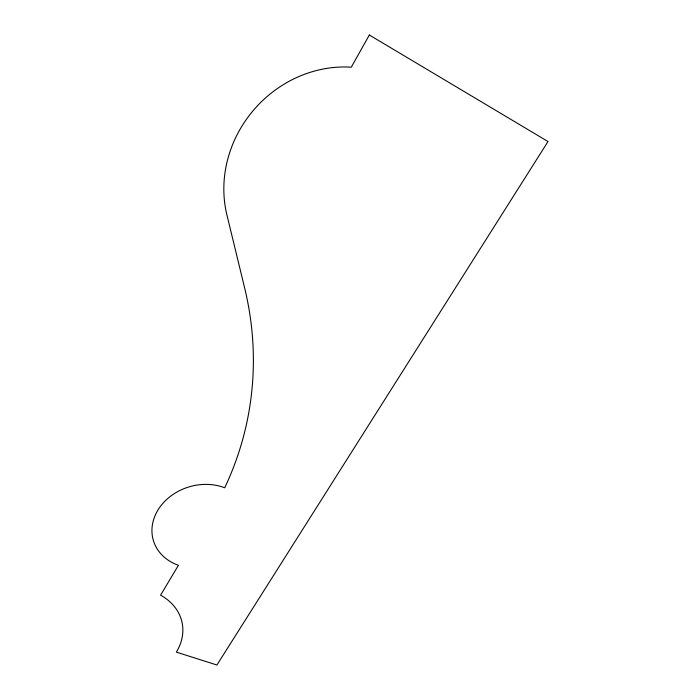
<?xml version="1.0" encoding="UTF-8"?>
<svg xmlns="http://www.w3.org/2000/svg" width="700" height="700" viewBox="0 0 700 700"><rect width="100%" height="100%" fill="white"/><g stroke="black" fill="none" stroke-linecap="round" stroke-linejoin="round"><path stroke-width="1.05" d="M369.338 35L351.295 67.191A116.48 106.864 -48.9 0 0 226.888 214.804L244.615 287.858A407.61 347.13 11 0 1 224.718 487.786A49.578 41.134 -16.8 0 0 157.745 510.379A49.578 41.134 -16.8 0 0 178.43 565.294L160.589 595.175A59.036 46.419 -12.4 0 1 176.356 652.12L216.912 665L548.012 141.54L369.338 35"/></g></svg>
